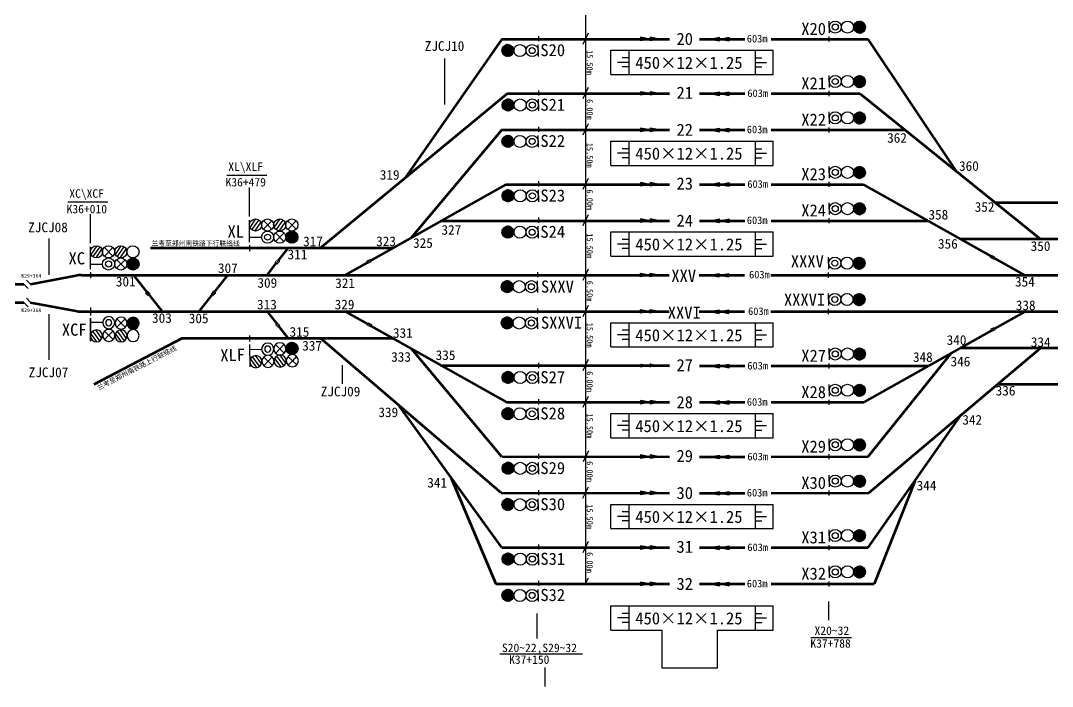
# Model space of a CAD drawing. Header units: millimetres. Extents: x -17381 to -15684, y 1883 to 2345.
# Drawn here: x -16451.3 to -16281, y 1981.6 to 2091.5 of the extents above; entities that cross this region are included whole.
import ezdxf

# ---------------------------------------------------------------- set-up
doc = ezdxf.new("R2010")
doc.units = ezdxf.units.MM
for name, color, linetype in [('0设计线位', 1, 'Continuous'), ('1', 1, 'Continuous'), ('供电臂', 7, 'Continuous')]:
    doc.layers.add(name, color=color, linetype=linetype)
doc.styles.get("Standard").update_dxf_attribs({"font": ''})
doc.styles.add('宋体', font='')
doc.styles.get('Standard').set_extended_font_data('SimSun')
doc.styles.get('宋体').set_extended_font_data('SimSun')

# ---------------------------------------------------------------- blocks, each defined once
blk = doc.blocks.new('BD')
at = {"layer": '1', "color": 7}
for radius in [1.5, 0.75]:
    blk.add_circle((0, 0), radius, dxfattribs=at)
blk = doc.blocks.new('*X90')
at = {"color": 0}
for p, q in [((-1.5, 0.06), (0.7, 1.33)), ((-1.5, -0.06), (0.8, 1.27)), ((-1.49, 0.18), (0.59, 1.38)), ((-1.49, -0.17), (0.89, 1.21)), ((-1.47, 0.31), (0.47, 1.43)), ((-1.47, -0.27), (0.97, 1.14)), ((-1.45, -0.38), (1.05, 1.07)), ((-1.43, 0.44), (0.33, 1.46)), ((-1.42, -0.48), (1.12, 0.99)), ((-1.39, -0.57), (1.19, 0.92)), ((-1.38, 0.59), (0.18, 1.49)), ((-1.35, -0.66), (1.25, 0.83)), ((-1.3, 0.75), (0, 1.5)), ((-1.3, -0.75), (1.3, 0.75)), ((-1.25, -0.83), (1.35, 0.66)), ((-1.19, -0.92), (1.39, 0.57)), ((-1.17, 0.94), (-0.23, 1.48)), ((-1.12, -0.99), (1.42, 0.48)), ((-1.05, -1.07), (1.45, 0.38)), ((-0.97, -1.14), (1.47, 0.27)), ((-0.89, -1.21), (1.49, 0.17)), ((-0.8, -1.27), (1.5, 0.06)), ((-0.7, -1.33), (1.5, -0.06)), ((-0.59, -1.38), (1.49, -0.18)), ((-0.47, -1.43), (1.47, -0.31)), ((-0.33, -1.46), (1.43, -0.44)), ((-0.18, -1.49), (1.38, -0.59)), ((0, -1.5), (1.3, -0.75)), ((0.23, -1.48), (1.17, -0.94))]:
    blk.add_line(p, q, dxfattribs=at)
blk = doc.blocks.new('KZ_C')
at = {"layer": '1', "color": 7}
for p, q in [((0.02, 3.97), (0.02, 5.92)), ((0.02, 3.97), (0.02, 2.02)), ((0.02, 3.97), (0.02, 2.02)), ((0, -0.84), (0, 0.84))]:
    blk.add_line(p, q, dxfattribs=at)
at = {"layer": '1', "color": 3}
blk.add_circle((6.09, 3.97), 2, dxfattribs=at)
at = {"layer": '1', "color": 1}
blk.add_circle((10.09, 3.97), 1.95, dxfattribs=at)
at = {"layer": '1', "color": 7, "xscale": 1.33333333333303, "yscale": 1.33333333333303, "zscale": 1.33333333333303, "rotation": 180}
blk.add_blockref('BD', (2.06, 3.97), dxfattribs=at)
at = {"layer": '1', "xscale": 1.333300000000236, "yscale": 1.333300000000236, "zscale": 1.333300000000236}
blk.add_blockref('*X90', (10.12, 3.97), dxfattribs=at)
blk = doc.blocks.new('*X219')
at = {"color": 0}
for p, q in [((-1.5, 0.06), (0.7, 1.33)), ((-1.5, -0.06), (0.8, 1.27)), ((-1.49, 0.18), (0.59, 1.38)), ((-1.49, -0.17), (0.89, 1.21)), ((-1.47, 0.31), (0.47, 1.43)), ((-1.47, -0.27), (0.97, 1.14)), ((-1.45, -0.38), (1.05, 1.07)), ((-1.43, 0.44), (0.33, 1.46)), ((-1.42, -0.48), (1.12, 0.99)), ((-1.39, -0.57), (1.19, 0.92)), ((-1.38, 0.59), (0.18, 1.49)), ((-1.35, -0.66), (1.25, 0.83)), ((-1.3, 0.75), (0, 1.5)), ((-1.3, -0.75), (1.3, 0.75)), ((-1.25, -0.83), (1.35, 0.66)), ((-1.19, -0.92), (1.39, 0.57)), ((-1.17, 0.94), (-0.23, 1.48)), ((-1.12, -0.99), (1.42, 0.48)), ((-1.05, -1.07), (1.45, 0.38)), ((-0.97, -1.14), (1.47, 0.27)), ((-0.89, -1.21), (1.49, 0.17)), ((-0.8, -1.27), (1.5, 0.06)), ((-0.7, -1.33), (1.5, -0.06)), ((-0.59, -1.38), (1.49, -0.18)), ((-0.47, -1.43), (1.47, -0.31)), ((-0.33, -1.46), (1.43, -0.44)), ((-0.18, -1.49), (1.38, -0.59)), ((0, -1.5), (1.3, -0.75)), ((0.23, -1.48), (1.17, -0.94))]:
    blk.add_line(p, q, dxfattribs=at)
blk = doc.blocks.new('LD')
at = {"layer": '1', "color": 3}
blk.add_circle((0, 0), 1.5, dxfattribs=at)
blk = doc.blocks.new('FD')
at = {"layer": '1', "color": 7}
for p, q in [((1.05, 1.06), (-1.06, -1.06)), ((-1.05, 1.05), (1.04, -1.08))]:
    blk.add_line(p, q, dxfattribs=at)
blk.add_circle((0, 0), 1.5, dxfattribs=at)
blk = doc.blocks.new('UD')
at = {"layer": '1', "color": 2}
for p, q in [((0.1149, 1.4857), (-1.3549, -0.6305)), ((0.8607, 1.2175), (-0.8771, -1.2175)), ((1.3386, 0.6378), (-0.1312, -1.4784))]:
    blk.add_line(p, q, dxfattribs=at)
blk.add_circle((0, 0), 1.5, dxfattribs=at)
blk = doc.blocks.new('*X221')
at = {"color": 0}
for p, q in [((-1.5, 0.06), (0.7, 1.33)), ((-1.5, -0.06), (0.8, 1.27)), ((-1.49, 0.18), (0.59, 1.38)), ((-1.49, -0.17), (0.89, 1.21)), ((-1.47, 0.31), (0.47, 1.43)), ((-1.47, -0.27), (0.97, 1.14)), ((-1.45, -0.38), (1.05, 1.07)), ((-1.43, 0.44), (0.33, 1.46)), ((-1.42, -0.48), (1.12, 0.99)), ((-1.39, -0.57), (1.19, 0.92)), ((-1.38, 0.59), (0.18, 1.49)), ((-1.35, -0.66), (1.25, 0.83)), ((-1.3, 0.75), (0, 1.5)), ((-1.3, -0.75), (1.3, 0.75)), ((-1.25, -0.83), (1.35, 0.66)), ((-1.19, -0.92), (1.39, 0.57)), ((-1.17, 0.94), (-0.23, 1.48)), ((-1.12, -0.99), (1.42, 0.48)), ((-1.05, -1.07), (1.45, 0.38)), ((-0.97, -1.14), (1.47, 0.27)), ((-0.89, -1.21), (1.49, 0.17)), ((-0.8, -1.27), (1.5, 0.06)), ((-0.7, -1.33), (1.5, -0.06)), ((-0.59, -1.38), (1.49, -0.18)), ((-0.47, -1.43), (1.47, -0.31)), ((-0.33, -1.46), (1.43, -0.44)), ((-0.18, -1.49), (1.38, -0.59)), ((0, -1.5), (1.3, -0.75)), ((0.23, -1.48), (1.17, -0.94))]:
    blk.add_line(p, q, dxfattribs=at)
blk = doc.blocks.new('*X218')
at = {"color": 0}
for p, q in [((-1.5, 0.06), (0.7, 1.33)), ((-1.5, -0.06), (0.8, 1.27)), ((-1.49, 0.18), (0.59, 1.38)), ((-1.49, -0.17), (0.89, 1.21)), ((-1.47, 0.31), (0.47, 1.43)), ((-1.47, -0.27), (0.97, 1.14)), ((-1.45, -0.38), (1.05, 1.07)), ((-1.43, 0.44), (0.33, 1.46)), ((-1.42, -0.48), (1.12, 0.99)), ((-1.39, -0.57), (1.19, 0.92)), ((-1.38, 0.59), (0.18, 1.49)), ((-1.35, -0.66), (1.25, 0.83)), ((-1.3, 0.75), (0, 1.5)), ((-1.3, -0.75), (1.3, 0.75)), ((-1.25, -0.83), (1.35, 0.66)), ((-1.19, -0.92), (1.39, 0.57)), ((-1.17, 0.94), (-0.23, 1.48)), ((-1.12, -0.99), (1.42, 0.48)), ((-1.05, -1.07), (1.45, 0.38)), ((-0.97, -1.14), (1.47, 0.27)), ((-0.89, -1.21), (1.49, 0.17)), ((-0.8, -1.27), (1.5, 0.06)), ((-0.7, -1.33), (1.5, -0.06)), ((-0.59, -1.38), (1.49, -0.18)), ((-0.47, -1.43), (1.47, -0.31)), ((-0.33, -1.46), (1.43, -0.44)), ((-0.18, -1.49), (1.38, -0.59)), ((0, -1.5), (1.3, -0.75)), ((0.23, -1.48), (1.17, -0.94))]:
    blk.add_line(p, q, dxfattribs=at)
blk = doc.blocks.new('DFRE')
at = {"color": 7, "linetype": 'Continuous'}
for p, q in [((257.72, 164.95), (257.72, 157.4)), ((257.8, 158.75), (261.76, 158.75))]:
    blk.add_line(p, q, dxfattribs=at)
at = {"color": 1}
for p, q in [((269.95, 159.15), (272.88, 160.84)), ((269.95, 158.99), (273.02, 160.76)), ((269.97, 159.31), (272.74, 160.91)), ((269.97, 158.85), (273.14, 160.68)), ((269.99, 158.7), (273.25, 160.59)), ((270, 159.48), (272.58, 160.97)), ((270.02, 158.57), (273.35, 160.5)), ((270.04, 159.66), (272.4, 161.02)), ((270.06, 158.44), (273.45, 160.4)), ((270.1, 158.31), (273.54, 160.29)), ((270.11, 159.86), (272.19, 161.06)), ((270.16, 158.19), (273.61, 160.18)), ((270.22, 160.07), (271.95, 161.07)), ((270.22, 158.07), (273.68, 160.07)), ((270.29, 157.96), (273.75, 159.95)), ((270.37, 157.85), (273.8, 159.83)), ((270.4, 160.33), (271.64, 161.05)), ((270.46, 157.74), (273.85, 159.7)), ((270.55, 157.64), (273.89, 159.57)), ((270.65, 157.55), (273.92, 159.44)), ((270.77, 157.46), (273.94, 159.29)), ((270.89, 157.38), (273.95, 159.15)), ((271.02, 157.3), (273.95, 158.99)), ((271.17, 157.23), (273.94, 158.83)), ((271.33, 157.17), (273.91, 158.66)), ((271.51, 157.12), (273.86, 158.48)), ((271.71, 157.09), (273.79, 158.28)), ((271.96, 157.07), (273.68, 158.07)), ((272.26, 157.1), (273.51, 157.81))]:
    blk.add_line(p, q, dxfattribs=at)
at = {"layer": '1', "color": 2}
for p, q in [((259.88, 165.25), (257.92, 162.43)), ((268.09, 165.25), (266.13, 162.43)), ((260.87, 164.9), (258.56, 161.65)), ((261.51, 164.12), (259.55, 161.3)), ((269.08, 164.9), (266.76, 161.65)), ((269.72, 164.12), (267.76, 161.3))]:
    blk.add_line(p, q, dxfattribs=at)
at = {"layer": '1', "color": 7}
for p, q in [((265.27, 164.52), (262.46, 161.7)), ((262.47, 164.51), (265.25, 161.68)), ((269.33, 160.42), (266.52, 157.6)), ((266.53, 160.41), (269.32, 157.58)), ((257.72, 153.8), (257.72, 156.47))]:
    blk.add_line(p, q, dxfattribs=at)
at = {"layer": '1', "color": 2}
for centre in [(259.73, 163.27), (267.93, 163.27)]:
    blk.add_circle(centre, 2, dxfattribs=at)
at = {"layer": '1', "color": 7}
for centre, radius in [((263.87, 163.11), 2), ((263.84, 158.87), 2), ((263.84, 158.87), 1), ((267.93, 159.01), 2)]:
    blk.add_circle(centre, radius, dxfattribs=at)
at = {"layer": '1', "color": 3}
blk.add_circle((271.95, 163.17), 2, dxfattribs=at)
at = {"layer": '1', "color": 1}
blk.add_circle((271.95, 159.07), 2, dxfattribs=at)

msp = doc.modelspace()

# ---------------------------------------------------------------- hatches: boundary and pattern name
at = {"lineweight": -3}
for color, points in [(256, [(-16347.38, 2088.43), (-16348.98, 2088.73), (-16348.98, 2088.13)]), (256, [(-16345.78, 2088.43), (-16347.38, 2088.73), (-16347.38, 2088.13)]), (256, [(-16337.55, 2088.43), (-16335.95, 2088.13), (-16335.95, 2088.73)]), (256, [(-16335.95, 2088.43), (-16334.35, 2088.13), (-16334.35, 2088.73)]), (256, [(-16347.38, 2079.45), (-16348.98, 2079.75), (-16348.98, 2079.15)]), (256, [(-16345.78, 2079.45), (-16347.38, 2079.75), (-16347.38, 2079.15)]), (256, [(-16337.55, 2079.44), (-16335.95, 2079.14), (-16335.95, 2079.74)]), (256, [(-16335.95, 2079.44), (-16334.35, 2079.14), (-16334.35, 2079.74)]), (256, [(-16347.38, 2073.45), (-16348.98, 2073.75), (-16348.98, 2073.15)]), (256, [(-16345.78, 2073.45), (-16347.38, 2073.75), (-16347.38, 2073.15)]), (256, [(-16337.55, 2073.45), (-16335.95, 2073.15), (-16335.95, 2073.75)]), (256, [(-16335.95, 2073.45), (-16334.35, 2073.15), (-16334.35, 2073.75)]), (0, [(-16347.38, 2064.46), (-16348.98, 2064.76), (-16348.98, 2064.16)]), (0, [(-16345.78, 2064.46), (-16347.38, 2064.76), (-16347.38, 2064.16)]), (256, [(-16337.55, 2064.46), (-16335.95, 2064.16), (-16335.95, 2064.76)]), (256, [(-16335.95, 2064.46), (-16334.35, 2064.16), (-16334.35, 2064.76)]), (0, [(-16347.38, 2058.47), (-16348.98, 2058.77), (-16348.98, 2058.17)]), (0, [(-16345.78, 2058.47), (-16347.38, 2058.77), (-16347.38, 2058.17)]), (0, [(-16337.55, 2058.46), (-16335.95, 2058.16), (-16335.95, 2058.76)]), (0, [(-16335.95, 2058.46), (-16334.35, 2058.16), (-16334.35, 2058.76)]), (0, [(-16347.45, 2049.48), (-16349.05, 2049.78), (-16349.05, 2049.18)]), (0, [(-16345.85, 2049.48), (-16347.45, 2049.78), (-16347.45, 2049.18)]), (0, [(-16337.62, 2049.48), (-16336.02, 2049.18), (-16336.02, 2049.78)]), (0, [(-16336.02, 2049.48), (-16334.42, 2049.18), (-16334.42, 2049.78)]), (0, [(-16347.45, 2043.49), (-16349.05, 2043.79), (-16349.05, 2043.19)]), (0, [(-16345.85, 2043.49), (-16347.45, 2043.79), (-16347.45, 2043.19)]), (0, [(-16337.62, 2043.48), (-16336.02, 2043.18), (-16336.02, 2043.78)]), (0, [(-16336.02, 2043.48), (-16334.42, 2043.18), (-16334.42, 2043.78)]), (0, [(-16347.38, 2034.59), (-16348.98, 2034.89), (-16348.98, 2034.29)]), (0, [(-16345.78, 2034.59), (-16347.38, 2034.89), (-16347.38, 2034.29)]), (0, [(-16337.55, 2034.5), (-16335.95, 2034.2), (-16335.95, 2034.8)]), (0, [(-16335.95, 2034.5), (-16334.35, 2034.2), (-16334.35, 2034.8)]), (0, [(-16347.38, 2028.51), (-16348.98, 2028.81), (-16348.98, 2028.21)]), (0, [(-16345.78, 2028.51), (-16347.38, 2028.81), (-16347.38, 2028.21)]), (0, [(-16337.55, 2028.5), (-16335.95, 2028.2), (-16335.95, 2028.8)]), (0, [(-16335.95, 2028.5), (-16334.35, 2028.2), (-16334.35, 2028.8)]), (0, [(-16347.38, 2019.52), (-16348.98, 2019.82), (-16348.98, 2019.22)]), (0, [(-16345.78, 2019.52), (-16347.38, 2019.82), (-16347.38, 2019.22)]), (0, [(-16337.55, 2019.51), (-16335.95, 2019.21), (-16335.95, 2019.81)]), (0, [(-16335.95, 2019.51), (-16334.35, 2019.21), (-16334.35, 2019.81)]), (256, [(-16347.38, 2013.53), (-16348.98, 2013.83), (-16348.98, 2013.23)]), (256, [(-16345.78, 2013.53), (-16347.38, 2013.83), (-16347.38, 2013.23)]), (0, [(-16337.55, 2013.52), (-16335.95, 2013.22), (-16335.95, 2013.82)]), (0, [(-16335.95, 2013.52), (-16334.35, 2013.22), (-16334.35, 2013.82)]), (0, [(-16347.38, 2004.54), (-16348.98, 2004.84), (-16348.98, 2004.24)]), (0, [(-16345.78, 2004.54), (-16347.38, 2004.84), (-16347.38, 2004.24)]), (0, [(-16337.55, 2004.53), (-16335.95, 2004.23), (-16335.95, 2004.83)]), (0, [(-16335.95, 2004.53), (-16334.35, 2004.23), (-16334.35, 2004.83)]), (0, [(-16347.38, 1998.55), (-16348.98, 1998.85), (-16348.98, 1998.25)]), (0, [(-16345.78, 1998.55), (-16347.38, 1998.85), (-16347.38, 1998.25)]), (0, [(-16337.55, 1998.54), (-16335.95, 1998.24), (-16335.95, 1998.84)]), (0, [(-16335.95, 1998.54), (-16334.35, 1998.24), (-16334.35, 1998.84)])]:
    msp.add_hatch(color=color, dxfattribs=at).paths.add_polyline_path(points)

# ---------------------------------------------------------------- linework, layer by layer
at = {"color": 0}
for p, q in [((-16357.63, 2089.41), (-16358.53, 2087.56)), ((-16357.63, 2080.42), (-16358.53, 2078.57)), ((-16357.63, 2074.42), (-16358.53, 2072.58)), ((-16357.63, 2065.44), (-16358.53, 2063.59)), ((-16357.63, 2059.44), (-16358.53, 2057.6)), ((-16357.63, 2050.46), (-16358.53, 2048.61)), ((-16357.63, 2044.46), (-16358.53, 2042.61)), ((-16357.63, 2035.56), (-16358.53, 2033.71)), ((-16357.63, 2029.49), (-16358.53, 2027.64)), ((-16357.57, 2020.5), (-16358.46, 2018.66)), ((-16357.65, 2014.51), (-16358.54, 2012.66)), ((-16357.63, 2005.52), (-16358.53, 2003.67)), ((-16357.63, 1999.52), (-16358.1, 1998.55)), ((-16317.99, 1995.67), (-16317.99, 1992.55)), ((-16364.79, 1984.76), (-16364.79, 1981.65))]:
    msp.add_line(p, q, dxfattribs=at)
at = {"color": 2, "lineweight": 70}
for p, q in [((-16371.89, 2088.43), (-16387.8, 2065.52)), ((-16311.49, 2088.43), (-16296.93, 2066.68)), ((-16370.94, 2079.45), (-16401.84, 2053.91)), ((-16312.77, 2079.45), (-16283.02, 2055.48)), ((-16371.85, 2073.45), (-16386.83, 2055.62)), ((-16393.56, 2051.82), (-16371.13, 2064.46)), ((-16291.12, 2052.6), (-16312.17, 2064.46)), ((-16408.72, 2051.9), (-16407.14, 2053.91))]:
    msp.add_line(p, q, dxfattribs=at)
at = {"color": 2, "lineweight": 70, "ltscale": 0.5}
for p, q in [((-16371.89, 2088.43), (-16344.19, 2088.43)), ((-16339.25, 2088.43), (-16331.76, 2088.43)), ((-16327.4, 2088.43), (-16311.49, 2088.43)), ((-16370.94, 2079.45), (-16344.19, 2079.45)), ((-16339.25, 2079.45), (-16331.76, 2079.45)), ((-16327.4, 2079.45), (-16312.77, 2079.45)), ((-16371.85, 2073.45), (-16344.19, 2073.45)), ((-16339.25, 2073.45), (-16331.76, 2073.45)), ((-16327.4, 2073.45), (-16305.33, 2073.45)), ((-16371.13, 2064.46), (-16344.19, 2064.46)), ((-16339.25, 2064.46), (-16331.76, 2064.46)), ((-16327.4, 2064.46), (-16312.25, 2064.46)), ((-16381.76, 2058.47), (-16344.19, 2058.47)), ((-16339.25, 2058.47), (-16331.76, 2058.47)), ((-16327.4, 2058.47), (-16301.54, 2058.47)), ((-16296.22, 2055.48), (-16219.72, 2055.48)), ((-16389.85, 2053.91), (-16429.84, 2053.91))]:
    msp.add_line(p, q, dxfattribs=at)
at = {"lineweight": -3}
for p, q in [((-16348.98, 2088.73), (-16347.38, 2088.43)), ((-16347.38, 2088.43), (-16348.98, 2088.73)), ((-16348.98, 2088.73), (-16348.98, 2088.13)), ((-16347.38, 2088.43), (-16348.98, 2088.13)), ((-16347.38, 2088.73), (-16345.78, 2088.43)), ((-16345.78, 2088.43), (-16347.38, 2088.73)), ((-16347.38, 2088.73), (-16347.38, 2088.13)), ((-16347.38, 2088.43), (-16345.78, 2088.43)), ((-16345.78, 2088.43), (-16347.38, 2088.13)), ((-16337.55, 2088.43), (-16335.95, 2088.73)), ((-16336.25, 2088.43), (-16337.55, 2088.43)), ((-16335.95, 2088.43), (-16337.55, 2088.43)), ((-16335.95, 2088.13), (-16337.55, 2088.43)), ((-16337.55, 2088.43), (-16335.95, 2088.13)), ((-16335.95, 2088.43), (-16334.35, 2088.73)), ((-16335.95, 2088.13), (-16335.95, 2088.73)), ((-16334.35, 2088.13), (-16335.95, 2088.43)), ((-16335.95, 2088.43), (-16334.35, 2088.13)), ((-16334.35, 2088.13), (-16334.35, 2088.73)), ((-16348.98, 2079.75), (-16347.38, 2079.45)), ((-16347.38, 2079.45), (-16348.98, 2079.75)), ((-16348.98, 2079.75), (-16348.98, 2079.15)), ((-16347.38, 2079.45), (-16348.98, 2079.15)), ((-16347.38, 2079.75), (-16345.78, 2079.45)), ((-16345.78, 2079.45), (-16347.38, 2079.75)), ((-16347.38, 2079.75), (-16347.38, 2079.15)), ((-16347.38, 2079.45), (-16345.78, 2079.45)), ((-16345.78, 2079.45), (-16347.38, 2079.15)), ((-16337.55, 2079.44), (-16335.95, 2079.74)), ((-16336.25, 2079.44), (-16337.55, 2079.44)), ((-16335.95, 2079.44), (-16337.55, 2079.44)), ((-16335.95, 2079.14), (-16337.55, 2079.44)), ((-16337.55, 2079.44), (-16335.95, 2079.14)), ((-16335.95, 2079.44), (-16334.35, 2079.74)), ((-16335.95, 2079.14), (-16335.95, 2079.74)), ((-16334.35, 2079.14), (-16335.95, 2079.44)), ((-16335.95, 2079.44), (-16334.35, 2079.14)), ((-16334.35, 2079.14), (-16334.35, 2079.74)), ((-16348.98, 2073.75), (-16347.38, 2073.45)), ((-16347.38, 2073.45), (-16348.98, 2073.75)), ((-16348.98, 2073.75), (-16348.98, 2073.15)), ((-16347.38, 2073.75), (-16345.78, 2073.45)), ((-16345.78, 2073.45), (-16347.38, 2073.75)), ((-16347.38, 2073.75), (-16347.38, 2073.15)), ((-16337.55, 2073.45), (-16335.95, 2073.75)), ((-16335.95, 2073.45), (-16334.35, 2073.75)), ((-16335.95, 2073.15), (-16335.95, 2073.75)), ((-16334.35, 2073.15), (-16334.35, 2073.75)), ((-16347.38, 2073.45), (-16348.98, 2073.15)), ((-16347.38, 2073.45), (-16345.78, 2073.45)), ((-16345.78, 2073.45), (-16347.38, 2073.15)), ((-16336.25, 2073.45), (-16337.55, 2073.45)), ((-16335.95, 2073.45), (-16337.55, 2073.45)), ((-16335.95, 2073.15), (-16337.55, 2073.45)), ((-16337.55, 2073.45), (-16335.95, 2073.15)), ((-16334.35, 2073.15), (-16335.95, 2073.45)), ((-16335.95, 2073.45), (-16334.35, 2073.15)), ((-16337.55, 2064.46), (-16335.95, 2064.76)), ((-16336.25, 2064.46), (-16337.55, 2064.46)), ((-16335.95, 2064.46), (-16337.55, 2064.46)), ((-16335.95, 2064.16), (-16337.55, 2064.46)), ((-16337.55, 2064.46), (-16335.95, 2064.16)), ((-16335.95, 2064.46), (-16334.35, 2064.76)), ((-16335.95, 2064.16), (-16335.95, 2064.76)), ((-16334.35, 2064.16), (-16335.95, 2064.46)), ((-16335.95, 2064.46), (-16334.35, 2064.16)), ((-16334.35, 2064.16), (-16334.35, 2064.76)), ((-16348.98, 2013.83), (-16347.38, 2013.53)), ((-16347.38, 2013.53), (-16348.98, 2013.83)), ((-16347.38, 2013.53), (-16348.98, 2013.23)), ((-16347.38, 2013.83), (-16345.78, 2013.53)), ((-16345.78, 2013.53), (-16347.38, 2013.83)), ((-16347.38, 2013.83), (-16347.38, 2013.23)), ((-16347.38, 2013.53), (-16345.78, 2013.53)), ((-16345.78, 2013.53), (-16347.38, 2013.23))]:
    msp.add_line(p, q, dxfattribs=at)
for p, q in [((-16353.89, 2086.58), (-16327.08, 2086.58)), ((-16350.9, 2086.58), (-16350.9, 2082.59)), ((-16350.9, 2084.58), (-16352.77, 2084.58)), ((-16350.9, 2085.33), (-16352.02, 2085.33)), ((-16353.89, 2071.6), (-16327.08, 2071.6)), ((-16353.89, 2056.62), (-16327.08, 2056.62)), ((-16353.89, 2041.64), (-16327.08, 2041.64)), ((-16353.89, 2026.66), (-16327.08, 2026.66)), ((-16353.89, 2011.67), (-16327.08, 2011.67)), ((-16353.89, 1994.93), (-16327.08, 1994.93))]:
    msp.add_line(p, q)
at = {"color": 8}
for p, q in [((-16353.89, 2082.59), (-16353.89, 2086.58)), ((-16330.08, 2086.58), (-16330.08, 2082.59)), ((-16330.08, 2085.33), (-16328.96, 2085.33)), ((-16330.08, 2084.58), (-16328.21, 2084.58)), ((-16350.9, 2083.83), (-16352.02, 2083.83)), ((-16330.08, 2083.83), (-16328.96, 2083.83)), ((-16353.89, 2067.6), (-16353.89, 2071.6)), ((-16350.9, 2070.35), (-16352.02, 2070.35)), ((-16350.9, 2071.6), (-16350.9, 2067.6)), ((-16330.08, 2071.6), (-16330.08, 2067.6)), ((-16330.08, 2070.35), (-16328.96, 2070.35)), ((-16350.9, 2069.6), (-16352.77, 2069.6)), ((-16350.9, 2068.85), (-16352.02, 2068.85)), ((-16330.08, 2069.6), (-16328.21, 2069.6)), ((-16330.08, 2068.85), (-16328.96, 2068.85)), ((-16417.27, 2066), (-16410.63, 2066)), ((-16443.51, 2061.57), (-16436.86, 2061.57)), ((-16353.89, 2052.62), (-16353.89, 2056.62)), ((-16350.9, 2056.62), (-16350.9, 2052.62)), ((-16330.08, 2056.62), (-16330.08, 2052.62)), ((-16350.9, 2055.37), (-16352.02, 2055.37)), ((-16330.08, 2055.37), (-16328.96, 2055.37)), ((-16350.9, 2054.62), (-16352.77, 2054.62)), ((-16350.9, 2053.87), (-16352.02, 2053.87)), ((-16330.08, 2054.62), (-16328.21, 2054.62)), ((-16330.08, 2053.87), (-16328.96, 2053.87)), ((-16353.89, 2037.64), (-16353.89, 2041.64)), ((-16350.9, 2041.64), (-16350.9, 2037.64)), ((-16330.08, 2041.64), (-16330.08, 2037.64)), ((-16350.9, 2039.64), (-16352.77, 2039.64)), ((-16350.9, 2040.39), (-16352.02, 2040.39)), ((-16330.08, 2040.39), (-16328.96, 2040.39)), ((-16330.08, 2039.64), (-16328.21, 2039.64)), ((-16350.9, 2038.89), (-16352.02, 2038.89)), ((-16330.08, 2038.89), (-16328.96, 2038.89)), ((-16353.89, 2022.66), (-16353.89, 2026.66)), ((-16350.9, 2026.66), (-16350.9, 2022.66)), ((-16330.08, 2026.66), (-16330.08, 2022.66)), ((-16350.9, 2024.66), (-16352.77, 2024.66)), ((-16350.9, 2025.41), (-16352.02, 2025.41)), ((-16330.08, 2025.41), (-16328.96, 2025.41)), ((-16330.08, 2024.66), (-16328.21, 2024.66)), ((-16350.9, 2023.91), (-16352.02, 2023.91)), ((-16330.08, 2023.91), (-16328.96, 2023.91)), ((-16353.89, 2007.68), (-16353.89, 2011.67)), ((-16350.9, 2011.67), (-16350.9, 2007.68)), ((-16330.08, 2011.67), (-16330.08, 2007.68)), ((-16350.9, 2009.68), (-16352.77, 2009.68)), ((-16350.9, 2010.43), (-16352.02, 2010.43)), ((-16330.08, 2010.43), (-16328.96, 2010.43)), ((-16330.08, 2009.68), (-16328.21, 2009.68)), ((-16350.9, 2008.93), (-16352.02, 2008.93)), ((-16330.08, 2008.93), (-16328.96, 2008.93)), ((-16353.89, 1990.94), (-16353.89, 1994.93)), ((-16350.9, 1993.68), (-16352.02, 1993.68)), ((-16350.9, 1994.93), (-16350.9, 1990.94)), ((-16330.08, 1994.93), (-16330.08, 1990.94)), ((-16330.08, 1993.68), (-16328.96, 1993.68)), ((-16350.9, 1992.93), (-16352.77, 1992.93)), ((-16350.9, 1992.19), (-16352.02, 1992.19)), ((-16330.08, 1992.93), (-16328.21, 1992.93)), ((-16330.08, 1992.19), (-16328.96, 1992.19)), ((-16345.45, 1990.94), (-16345.45, 1984.73)), ((-16336.26, 1984.73), (-16336.26, 1990.94)), ((-16345.45, 1984.73), (-16336.26, 1984.73))]:
    msp.add_line(p, q, dxfattribs=at)
at = {"color": 8, "lineweight": -3}
for p, q in [((-16327.08, 2082.59), (-16327.08, 2086.58)), ((-16327.08, 2067.6), (-16327.08, 2071.6)), ((-16348.98, 2058.77), (-16348.98, 2058.17)), ((-16327.08, 2052.62), (-16327.08, 2056.62)), ((-16327.08, 2037.64), (-16327.08, 2041.64)), ((-16327.08, 2022.66), (-16327.08, 2026.66)), ((-16348.98, 2019.82), (-16348.98, 2019.22)), ((-16348.98, 2013.83), (-16348.98, 2013.23)), ((-16327.08, 2007.68), (-16327.08, 2011.67)), ((-16327.08, 1990.94), (-16327.08, 1994.93))]:
    msp.add_line(p, q, dxfattribs=at)
at = {"color": 2, "lineweight": -3}
msp.add_line((-16381.26, 2077.64), (-16381.26, 2085.22), dxfattribs=at)
at = {"linetype": 'Continuous'}
for p, q in [((-16353.89, 2082.59), (-16327.08, 2082.59)), ((-16353.89, 2067.6), (-16327.08, 2067.6)), ((-16353.89, 2052.62), (-16327.08, 2052.62)), ((-16353.89, 2037.64), (-16327.08, 2037.64)), ((-16353.89, 2022.66), (-16327.08, 2022.66)), ((-16353.89, 2007.68), (-16327.08, 2007.68))]:
    msp.add_line(p, q, dxfattribs=at)
at = {"color": 0, "lineweight": -3}
for p, q in [((-16413.53, 2059.18), (-16413.53, 2063.96)), ((-16348.98, 2064.76), (-16347.38, 2064.46)), ((-16347.38, 2064.46), (-16348.98, 2064.76)), ((-16348.98, 2064.76), (-16348.98, 2064.16)), ((-16347.38, 2064.46), (-16348.98, 2064.16)), ((-16347.38, 2064.76), (-16345.78, 2064.46)), ((-16345.78, 2064.46), (-16347.38, 2064.76)), ((-16347.38, 2064.76), (-16347.38, 2064.16)), ((-16347.38, 2064.46), (-16345.78, 2064.46)), ((-16345.78, 2064.46), (-16347.38, 2064.16)), ((-16439.77, 2054.75), (-16439.77, 2059.53)), ((-16348.98, 2058.77), (-16347.38, 2058.47)), ((-16347.38, 2058.47), (-16348.98, 2058.77)), ((-16347.38, 2058.47), (-16348.98, 2058.17)), ((-16347.38, 2058.77), (-16345.78, 2058.47)), ((-16345.78, 2058.47), (-16347.38, 2058.77)), ((-16347.38, 2058.77), (-16347.38, 2058.17)), ((-16347.38, 2058.47), (-16345.78, 2058.47)), ((-16345.78, 2058.47), (-16347.38, 2058.17)), ((-16337.55, 2058.46), (-16335.95, 2058.76)), ((-16336.25, 2058.46), (-16337.55, 2058.46)), ((-16335.95, 2058.46), (-16337.55, 2058.46)), ((-16335.95, 2058.16), (-16337.55, 2058.46)), ((-16337.55, 2058.46), (-16335.95, 2058.16)), ((-16335.95, 2058.46), (-16334.35, 2058.76)), ((-16335.95, 2058.16), (-16335.95, 2058.76)), ((-16334.35, 2058.16), (-16335.95, 2058.46)), ((-16335.95, 2058.46), (-16334.35, 2058.16)), ((-16334.35, 2058.16), (-16334.35, 2058.76)), ((-16349.05, 2049.78), (-16347.45, 2049.48)), ((-16347.45, 2049.48), (-16349.05, 2049.78)), ((-16349.05, 2049.78), (-16349.05, 2049.18)), ((-16347.45, 2049.48), (-16349.05, 2049.18)), ((-16347.45, 2049.78), (-16345.85, 2049.48)), ((-16345.85, 2049.48), (-16347.45, 2049.78)), ((-16347.45, 2049.78), (-16347.45, 2049.18)), ((-16347.45, 2049.48), (-16345.85, 2049.48)), ((-16345.85, 2049.48), (-16347.45, 2049.18)), ((-16337.62, 2049.48), (-16336.02, 2049.78)), ((-16336.32, 2049.48), (-16337.62, 2049.48)), ((-16336.02, 2049.48), (-16337.62, 2049.48)), ((-16336.02, 2049.18), (-16337.62, 2049.48)), ((-16337.62, 2049.48), (-16336.02, 2049.18)), ((-16336.02, 2049.48), (-16334.42, 2049.78)), ((-16336.02, 2049.18), (-16336.02, 2049.78)), ((-16334.42, 2049.18), (-16336.02, 2049.48)), ((-16336.02, 2049.48), (-16334.42, 2049.18)), ((-16334.42, 2049.18), (-16334.42, 2049.78)), ((-16349.05, 2043.79), (-16347.45, 2043.49)), ((-16347.45, 2043.49), (-16349.05, 2043.79)), ((-16349.05, 2043.79), (-16349.05, 2043.19)), ((-16347.45, 2043.49), (-16349.05, 2043.19)), ((-16347.45, 2043.79), (-16345.85, 2043.49)), ((-16345.85, 2043.49), (-16347.45, 2043.79)), ((-16347.45, 2043.79), (-16347.45, 2043.19)), ((-16347.45, 2043.49), (-16345.85, 2043.49)), ((-16345.85, 2043.49), (-16347.45, 2043.19)), ((-16337.62, 2043.48), (-16336.02, 2043.78)), ((-16336.32, 2043.48), (-16337.62, 2043.48)), ((-16336.02, 2043.48), (-16337.62, 2043.48)), ((-16336.02, 2043.18), (-16337.62, 2043.48)), ((-16337.62, 2043.48), (-16336.02, 2043.18)), ((-16336.02, 2043.48), (-16334.42, 2043.78)), ((-16336.02, 2043.18), (-16336.02, 2043.78)), ((-16334.42, 2043.18), (-16336.02, 2043.48)), ((-16336.02, 2043.48), (-16334.42, 2043.18)), ((-16334.42, 2043.18), (-16334.42, 2043.78)), ((-16347.38, 2034.59), (-16348.98, 2034.29)), ((-16347.38, 2034.89), (-16347.38, 2034.29)), ((-16337.55, 2034.5), (-16335.95, 2034.8)), ((-16336.25, 2034.5), (-16337.55, 2034.5)), ((-16335.95, 2034.5), (-16337.55, 2034.5)), ((-16335.95, 2034.2), (-16337.55, 2034.5)), ((-16337.55, 2034.5), (-16335.95, 2034.2)), ((-16335.95, 2034.5), (-16334.35, 2034.8)), ((-16335.95, 2034.2), (-16335.95, 2034.8)), ((-16334.35, 2034.2), (-16335.95, 2034.5)), ((-16335.95, 2034.5), (-16334.35, 2034.2)), ((-16334.35, 2034.2), (-16334.35, 2034.8)), ((-16348.98, 2028.81), (-16347.38, 2028.51)), ((-16347.38, 2028.51), (-16348.98, 2028.81)), ((-16348.98, 2028.81), (-16348.98, 2028.21)), ((-16347.38, 2028.51), (-16348.98, 2028.21)), ((-16347.38, 2028.81), (-16345.78, 2028.51)), ((-16345.78, 2028.51), (-16347.38, 2028.81)), ((-16347.38, 2028.81), (-16347.38, 2028.21)), ((-16347.38, 2028.51), (-16345.78, 2028.51)), ((-16345.78, 2028.51), (-16347.38, 2028.21)), ((-16337.55, 2028.5), (-16335.95, 2028.8)), ((-16336.25, 2028.5), (-16337.55, 2028.5)), ((-16335.95, 2028.5), (-16337.55, 2028.5)), ((-16335.95, 2028.2), (-16337.55, 2028.5)), ((-16337.55, 2028.5), (-16335.95, 2028.2)), ((-16335.95, 2028.5), (-16334.35, 2028.8)), ((-16335.95, 2028.2), (-16335.95, 2028.8)), ((-16334.35, 2028.2), (-16335.95, 2028.5)), ((-16335.95, 2028.5), (-16334.35, 2028.2)), ((-16334.35, 2028.2), (-16334.35, 2028.8)), ((-16348.98, 2019.82), (-16347.38, 2019.52)), ((-16347.38, 2019.52), (-16348.98, 2019.82)), ((-16347.38, 2019.52), (-16348.98, 2019.22)), ((-16347.38, 2019.82), (-16345.78, 2019.52)), ((-16345.78, 2019.52), (-16347.38, 2019.82)), ((-16347.38, 2019.82), (-16347.38, 2019.22)), ((-16347.38, 2019.52), (-16345.78, 2019.52)), ((-16345.78, 2019.52), (-16347.38, 2019.22)), ((-16337.55, 2019.51), (-16335.95, 2019.81)), ((-16336.25, 2019.51), (-16337.55, 2019.51)), ((-16335.95, 2019.51), (-16337.55, 2019.51)), ((-16335.95, 2019.21), (-16337.55, 2019.51)), ((-16337.55, 2019.51), (-16335.95, 2019.21)), ((-16335.95, 2019.51), (-16334.35, 2019.81)), ((-16335.95, 2019.21), (-16335.95, 2019.81)), ((-16334.35, 2019.21), (-16335.95, 2019.51)), ((-16335.95, 2019.51), (-16334.35, 2019.21)), ((-16334.35, 2019.21), (-16334.35, 2019.81)), ((-16337.55, 2013.52), (-16335.95, 2013.82)), ((-16336.25, 2013.52), (-16337.55, 2013.52)), ((-16335.95, 2013.52), (-16337.55, 2013.52)), ((-16335.95, 2013.22), (-16337.55, 2013.52)), ((-16337.55, 2013.52), (-16335.95, 2013.22)), ((-16335.95, 2013.52), (-16334.35, 2013.82)), ((-16335.95, 2013.22), (-16335.95, 2013.82)), ((-16334.35, 2013.22), (-16335.95, 2013.52)), ((-16335.95, 2013.52), (-16334.35, 2013.22)), ((-16334.35, 2013.22), (-16334.35, 2013.82)), ((-16348.98, 2004.84), (-16347.38, 2004.54)), ((-16347.38, 2004.54), (-16348.98, 2004.84)), ((-16348.98, 2004.84), (-16348.98, 2004.24)), ((-16347.38, 2004.54), (-16348.98, 2004.24)), ((-16347.38, 2004.84), (-16345.78, 2004.54)), ((-16345.78, 2004.54), (-16347.38, 2004.84)), ((-16347.38, 2004.84), (-16347.38, 2004.24)), ((-16347.38, 2004.54), (-16345.78, 2004.54)), ((-16345.78, 2004.54), (-16347.38, 2004.24)), ((-16337.55, 2004.53), (-16335.95, 2004.83)), ((-16336.25, 2004.53), (-16337.55, 2004.53)), ((-16335.95, 2004.53), (-16337.55, 2004.53)), ((-16335.95, 2004.23), (-16337.55, 2004.53)), ((-16337.55, 2004.53), (-16335.95, 2004.23)), ((-16335.95, 2004.53), (-16334.35, 2004.83)), ((-16335.95, 2004.23), (-16335.95, 2004.83)), ((-16334.35, 2004.23), (-16335.95, 2004.53)), ((-16335.95, 2004.53), (-16334.35, 2004.23)), ((-16334.35, 2004.23), (-16334.35, 2004.83)), ((-16348.98, 1998.85), (-16347.38, 1998.55)), ((-16347.38, 1998.55), (-16348.98, 1998.85)), ((-16348.98, 1998.85), (-16348.98, 1998.25)), ((-16347.38, 1998.85), (-16345.78, 1998.55)), ((-16345.78, 1998.55), (-16347.38, 1998.85)), ((-16347.38, 1998.85), (-16347.38, 1998.25)), ((-16337.55, 1998.54), (-16335.95, 1998.84)), ((-16335.95, 1998.54), (-16334.35, 1998.84)), ((-16335.95, 1998.24), (-16335.95, 1998.84)), ((-16334.35, 1998.24), (-16334.35, 1998.84)), ((-16347.38, 1998.55), (-16348.98, 1998.25)), ((-16347.38, 1998.55), (-16345.78, 1998.55)), ((-16345.78, 1998.55), (-16347.38, 1998.25)), ((-16336.25, 1998.54), (-16337.55, 1998.54)), ((-16335.95, 1998.54), (-16337.55, 1998.54)), ((-16335.95, 1998.24), (-16337.55, 1998.54)), ((-16337.55, 1998.54), (-16335.95, 1998.24)), ((-16334.35, 1998.24), (-16335.95, 1998.54)), ((-16335.95, 1998.54), (-16334.35, 1998.24)), ((-16366.05, 1989.52), (-16366.05, 1993.68)), ((-16320.86, 1989.69), (-16314.16, 1989.69)), ((-16372.19, 1986.99), (-16358.54, 1986.99))]:
    msp.add_line(p, q, dxfattribs=at)
at = {"color": 8, "lineweight": 70, "ltscale": 0.5}
msp.add_line((-16290.46, 2061.47), (-16228.39, 2061.47), dxfattribs=at)
at = {"color": 5, "lineweight": -3}
msp.add_line((-16446.61, 2055.55), (-16446.61, 2049.55), dxfattribs=at)
at = {"color": 0, "ltscale": 0.5}
for p, q in [((-16413.53, 2054.41), (-16413.53, 2053.42)), ((-16439.77, 2049.98), (-16439.77, 2048.98)), ((-16413.53, 2039.54), (-16413.53, 2038.54))]:
    msp.add_line(p, q, dxfattribs=at)
at = {"color": 5, "lineweight": 70}
for p, q in [((-16410.61, 2049.48), (-16409.03, 2051.5)), ((-16397.71, 2049.48), (-16394, 2051.58)), ((-16285.59, 2049.48), (-16290.68, 2052.36)), ((-16432.63, 2049.48), (-16430.44, 2046.69)), ((-16419.31, 2046.68), (-16417.11, 2049.48))]:
    msp.add_line(p, q, dxfattribs=at)
at = {"color": 7, "linetype": 'Continuous'}
for p, q in [((-16408.84, 2051.32), (-16409.25, 2051.7)), ((-16408.67, 2051.51), (-16409.08, 2051.89)), ((-16408.5, 2051.7), (-16408.91, 2052.07)), ((-16393.86, 2051.33), (-16394.14, 2051.82)), ((-16393.64, 2051.45), (-16393.92, 2051.94)), ((-16393.42, 2051.58), (-16393.7, 2052.07)), ((-16291.26, 2052.36), (-16290.98, 2052.85)), ((-16291.04, 2052.24), (-16290.77, 2052.72)), ((-16290.82, 2052.11), (-16290.55, 2052.6)), ((-16450.33, 2048.66), (-16449.66, 2047.98)), ((-16450.74, 2047.98), (-16450.03, 2047.28)), ((-16430.67, 2046.48), (-16430.25, 2046.86)), ((-16430.5, 2046.3), (-16430.08, 2046.67)), ((-16430.33, 2046.11), (-16429.91, 2046.49)), ((-16419.42, 2046.1), (-16419.84, 2046.48)), ((-16419.25, 2046.29), (-16419.67, 2046.67)), ((-16419.08, 2046.47), (-16419.5, 2046.85)), ((-16450.74, 2044.98), (-16450.03, 2044.28)), ((-16450.33, 2045.66), (-16449.66, 2044.98)), ((-16409.24, 2041.26), (-16408.83, 2041.64)), ((-16409.07, 2041.08), (-16408.66, 2041.45)), ((-16393.83, 2041.62), (-16394.1, 2041.14)), ((-16393.61, 2041.5), (-16393.88, 2041.01)), ((-16393.39, 2041.38), (-16393.66, 2040.89)), ((-16408.9, 2040.89), (-16408.49, 2041.27)), ((-16290.92, 2040.13), (-16291.2, 2040.61)), ((-16290.7, 2040.25), (-16290.98, 2040.74)), ((-16290.48, 2040.37), (-16290.76, 2040.86))]:
    msp.add_line(p, q, dxfattribs=at)
at = {"color": 8, "lineweight": 70}
msp.add_line((-16408.88, 2051.7), (-16408.88, 2051.7), dxfattribs=at)
at = {"color": 5, "lineweight": 100}
for p, q in [((-16449.66, 2047.98), (-16442.18, 2049.4)), ((-16478.2, 2044.98), (-16450.74, 2044.98))]:
    msp.add_line(p, q, dxfattribs=at)
at = {"color": 5, "lineweight": 100, "ltscale": 0.5}
for p, q in [((-16441.25, 2049.48), (-16344.26, 2049.48)), ((-16339.32, 2049.48), (-16331.83, 2049.48)), ((-16327.47, 2049.48), (-16214.7, 2049.48))]:
    msp.add_line(p, q, dxfattribs=at)
at = {"color": 1, "lineweight": 100}
for p, q in [((-16478.2, 2047.98), (-16450.74, 2047.98)), ((-16449.66, 2044.99), (-16442.18, 2043.58))]:
    msp.add_line(p, q, dxfattribs=at)
at = {"color": 1, "lineweight": 70}
for p, q in [((-16430.13, 2046.29), (-16427.94, 2043.49)), ((-16421.8, 2043.49), (-16419.62, 2046.28)), ((-16410.61, 2043.49), (-16409.02, 2041.46)), ((-16397.71, 2043.49), (-16393.97, 2041.38)), ((-16285.52, 2043.49), (-16290.62, 2040.62))]:
    msp.add_line(p, q, dxfattribs=at)
at = {"color": 1, "lineweight": -3}
msp.add_line((-16446.61, 2043.07), (-16446.61, 2035.49), dxfattribs=at)
at = {"color": 1, "lineweight": 100, "ltscale": 0.5}
for p, q in [((-16441.25, 2043.49), (-16344.26, 2043.49)), ((-16339.32, 2043.49), (-16331.83, 2043.49)), ((-16327.47, 2043.49), (-16214.7, 2043.49))]:
    msp.add_line(p, q, dxfattribs=at)
at = {"color": 0, "linetype": 'Continuous'}
msp.add_line((-16439.77, 2042.37), (-16439.77, 2038.6), dxfattribs=at)
at = {"color": 4, "lineweight": 70}
for p, q in [((-16408.71, 2041.07), (-16407.13, 2039.04)), ((-16393.53, 2041.13), (-16371.11, 2028.53)), ((-16291.06, 2040.37), (-16312.13, 2028.51)), ((-16372, 2013.55), (-16401.75, 2039.04)), ((-16371.85, 2019.52), (-16386.75, 2037.31)), ((-16311.43, 2019.54), (-16297.67, 2036.66)), ((-16311.3, 2013.55), (-16282.93, 2037.5)), ((-16371.87, 2004.56), (-16388.81, 2027.95)), ((-16311.43, 2004.56), (-16296.05, 2026.43)), ((-16380.34, 2016.26), (-16372.87, 1998.55)), ((-16303.74, 2015.49), (-16310.43, 1998.55))]:
    msp.add_line(p, q, dxfattribs=at)
at = {"color": 4, "lineweight": 70, "ltscale": 0.5}
for p, q in [((-16424.7, 2039.04), (-16439.18, 2031.47)), ((-16389.82, 2039.04), (-16424.7, 2039.04)), ((-16296.18, 2037.5), (-16228.33, 2037.5)), ((-16381.92, 2034.59), (-16344.19, 2034.59)), ((-16339.25, 2034.5), (-16331.76, 2034.5)), ((-16327.4, 2034.5), (-16301.53, 2034.5)), ((-16290.03, 2031.51), (-16225.8, 2031.51)), ((-16371.12, 2028.53), (-16344.19, 2028.51)), ((-16339.25, 2028.51), (-16331.76, 2028.51)), ((-16327.4, 2028.51), (-16312.13, 2028.51)), ((-16371.84, 2019.54), (-16344.19, 2019.52)), ((-16339.25, 2019.52), (-16331.76, 2019.52)), ((-16327.4, 2019.52), (-16311.43, 2019.54)), ((-16372, 2013.55), (-16344.19, 2013.53)), ((-16339.25, 2013.53), (-16331.76, 2013.53)), ((-16327.4, 2013.53), (-16311.3, 2013.55)), ((-16371.87, 2004.56), (-16344.19, 2004.54)), ((-16339.25, 2004.54), (-16331.76, 2004.54)), ((-16327.4, 2004.54), (-16311.43, 2004.56)), ((-16372.87, 1998.55), (-16344.19, 1998.55)), ((-16339.25, 1998.55), (-16331.76, 1998.55)), ((-16327.4, 1998.55), (-16310.43, 1998.55))]:
    msp.add_line(p, q, dxfattribs=at)
at = {"color": 4, "lineweight": -3}
msp.add_line((-16398.21, 2034.62), (-16398.2, 2031.55), dxfattribs=at)
at = {"color": 8, "linetype": 'Continuous'}
for p, q in [((-16353.89, 1990.94), (-16345.45, 1990.94)), ((-16336.26, 1990.94), (-16327.08, 1990.94))]:
    msp.add_line(p, q, dxfattribs=at)
at = {"color": 5, "lineweight": 100}
msp.add_arc((-16441.25, 2044.48), 5, 90, 100.7034, dxfattribs=at)
at = {"color": 1, "lineweight": 100}
msp.add_arc((-16441.25, 2048.49), 5, 259.2966, 270, dxfattribs=at)
at = {"layer": '0设计线位', "color": 0, "lineweight": -3}
msp.add_line((-16358.08, 2231), (-16358.08, 1998.55), dxfattribs=at)
at = {"layer": '1', "color": 0}
for p, q in [((-16413.53, 2054.91), (-16413.53, 2058.58)), ((-16413.53, 2055.75), (-16411.53, 2055.75)), ((-16439.77, 2050.48), (-16439.77, 2054.15)), ((-16439.77, 2051.32), (-16437.76, 2051.32)), ((-16413.53, 2038.04), (-16413.44, 2034.37)), ((-16413.51, 2037.2), (-16411.51, 2037.25))]:
    msp.add_line(p, q, dxfattribs=at)
at = {"layer": '1', "color": 3}
for p, q in [((-16406.51, 2057.76), (-16407.22, 2058.47)), ((-16407.21, 2057.04), (-16405.8, 2058.47)), ((-16405.8, 2057.05), (-16406.51, 2057.76)), ((-16407.16, 2036.07), (-16405.72, 2034.67)), ((-16406.44, 2035.37), (-16407.13, 2034.64)), ((-16405.75, 2036.1), (-16406.44, 2035.37))]:
    msp.add_line(p, q, dxfattribs=at)
at = {"layer": '1', "color": 1}
for centre in [(-16406.51, 2055.75), (-16432.74, 2051.32), (-16406.49, 2037.38)]:
    msp.add_circle(centre, 1, dxfattribs=at)

# ---------------------------------------------------------------- block references
at = {"color": 8, "xscale": 0.4993675000005169, "yscale": 0.4993675000005169, "zscale": 0.4993675000005169}
for p in [(-16317.88, 2088.43), (-16317.88, 2079.45), (-16317.88, 2073.45), (-16317.88, 2064.46), (-16317.88, 2058.47), (-16317.95, 2049.48), (-16317.95, 2043.49), (-16317.88, 2034.5), (-16317.88, 2028.51), (-16317.88, 2019.52), (-16317.88, 2013.53), (-16317.88, 2004.54), (-16317.88, 1998.55)]:
    msp.add_blockref('KZ_C', p, dxfattribs=at)
at = {"color": 8, "xscale": 0.4993675000005169, "yscale": 0.4993675000005169, "zscale": 0.4993675000005169, "rotation": 180}
for p in [(-16365.84, 2088.51), (-16365.81, 2079.53), (-16365.84, 2073.53), (-16365.81, 2064.55), (-16365.84, 2058.55), (-16365.96, 2049.56), (-16365.96, 2043.57), (-16365.81, 2034.58), (-16365.84, 2028.59), (-16365.81, 2019.6), (-16365.84, 2013.61), (-16365.81, 2004.62), (-16365.84, 1998.63)]:
    msp.add_blockref('KZ_C', p, dxfattribs=at)
at = {"color": 0, "xscale": -0.4954688949001138, "yscale": 0.4954688949001138, "zscale": 0.4954688948999172, "rotation": 180}
msp.add_blockref('DFRE', (-16567.46, 2120.36), dxfattribs=at)
at = {"layer": '1', "color": 0, "yscale": 0.6688672830077849, "zscale": 0.6688672830084442}
for name, p, xscale, rotation in [('UD', (-16412.53, 2057.76), 0.6688672830132418, 180), ('FD', (-16410.52, 2057.76), 0.6688672830132418, 180), ('UD', (-16408.52, 2057.76), 0.6688672830132418, 180), ('LD', (-16406.51, 2057.76), 0.6688672830132418, 180), ('BD', (-16410.52, 2055.75), 0.6688672830132418, 180), ('FD', (-16408.52, 2055.75), 0.6688672830132418, 180), ('UD', (-16438.76, 2053.33), 0.6688672830132418, 180), ('FD', (-16436.76, 2053.33), 0.6688672830132418, 180), ('UD', (-16434.75, 2053.33), 0.6688672830132418, 180), ('LD', (-16432.74, 2053.33), 0.6688672830132418, 180), ('BD', (-16436.76, 2051.32), 0.6688672830132418, 180), ('FD', (-16434.75, 2051.32), 0.6688672830132418, 180), ('BD', (-16410.5, 2037.28), -0.6688672830132418, 1.422420948527598), ('FD', (-16408.5, 2037.33), -0.6688672830132418, 1.422420948527598), ('UD', (-16412.46, 2035.22), -0.6688672830132418, 1.422420948527598), ('FD', (-16410.45, 2035.27), -0.6688672830132418, 1.422420948527598), ('UD', (-16408.45, 2035.32), -0.6688672830132418, 1.422420948527598), ('LD', (-16406.44, 2035.37), -0.6688672830132418, 1.422420948527598)]:
    msp.add_blockref(name, p, dxfattribs=dict(at, xscale=xscale, rotation=rotation))
at = {"layer": '1', "color": 1, "yscale": 0.6688672830077849, "zscale": 0.6688672830084862}
for name, p, xscale, rotation in [('*X219', (-16406.51, 2055.75), 0.6688672830132418, 180), ('*X218', (-16432.74, 2051.32), 0.6688672830132418, 180), ('*X221', (-16406.49, 2037.38), -0.6688672830132418, 1.422420948527598)]:
    msp.add_blockref(name, p, dxfattribs=dict(at, xscale=xscale, rotation=rotation))

# ---------------------------------------------------------------- texts
at = {"ltscale": 0.5, "style": '宋体'}
for s, height, p in [('X20', 2, (-16322.46, 2089.12)), ('20', 2, (-16343.05, 2087.46)), ('S20', 2, (-16365.51, 2085.61)), ('21', 2, (-16343.05, 2078.58)), ('X21', 2, (-16322.46, 2080.13)), ('S21', 2, (-16365.51, 2076.6)), ('22', 2, (-16343.05, 2072.47)), ('S22', 2, (-16365.51, 2070.63)), ('362', 1.6, (-16308.29, 2071.33)), ('X23', 2, (-16322.46, 2065.15)), ('360', 1.6, (-16296.43, 2066.69)), ('319', 1.6, (-16392.01, 2065.23)), ('23', 2, (-16343.05, 2063.6)), ('S23', 2, (-16365.51, 2061.62)), ('X24', 2, (-16322.46, 2059.16)), ('358', 1.6, (-16301.47, 2058.66)), ('352', 1.6, (-16293.84, 2059.94)), ('24', 2, (-16343.05, 2057.49)), ('327', 1.6, (-16381.83, 2056.15)), ('S24', 2, (-16365.51, 2055.65)), ('317', 1.6, (-16404.66, 2054.26)), ('323', 1.6, (-16392.61, 2054.27)), ('325', 1.6, (-16386.52, 2053.99)), ('356', 1.6, (-16299.9, 2053.86)), ('350', 1.6, (-16284.61, 2053.48)), ('311', 1.6, (-16407.23, 2052.1)), ('XXXV', 2, (-16324.18, 2050.78)), ('307', 1.6, (-16418.71, 2049.84)), ('XXV', 2, (-16343.9, 2048.38)), ('301', 1.6, (-16435.56, 2047.62)), ('309', 1.6, (-16412.2, 2047.41)), ('321', 1.6, (-16399.37, 2047.36)), ('SXXV', 2, (-16365.42, 2046.6)), ('354', 1.6, (-16287.19, 2047.6)), ('XXXVI', 2, (-16325.32, 2044.45)), ('313', 1.6, (-16412.27, 2043.84)), ('329', 1.6, (-16399.46, 2043.84)), ('338', 1.6, (-16287.06, 2043.71)), ('303', 1.6, (-16429.59, 2041.61)), ('305', 1.6, (-16423.53, 2041.56)), ('SXXVI', 2, (-16365.42, 2040.65)), ('315', 1.6, (-16406.9, 2039.33)), ('331', 1.6, (-16389.84, 2039.15)), ('337', 1.6, (-16404.81, 2037.04)), ('340', 1.6, (-16298.47, 2037.98)), ('334', 1.6, (-16284.58, 2037.64)), ('333', 1.6, (-16390.13, 2035.2)), ('335', 1.6, (-16382.79, 2035.49)), ('X27', 2, (-16322.46, 2035.19)), ('348', 1.6, (-16304.03, 2035.17)), ('346', 1.6, (-16297.83, 2034.44)), ('S27', 2, (-16365.51, 2031.65)), ('X28', 2, (-16322.46, 2029.2)), ('336', 1.6, (-16290.38, 2029.63)), ('S28', 2, (-16365.51, 2025.68)), ('339', 1.6, (-16392.24, 2026.07)), ('342', 1.6, (-16295.88, 2024.82)), ('X29', 2, (-16322.46, 2020.21)), ('S29', 2, (-16365.51, 2016.67)), ('341', 1.6, (-16384.17, 2014.45)), ('X30', 2, (-16322.46, 2014.22)), ('30', 2, (-16343.05, 2012.55)), ('344', 1.6, (-16303.43, 2013.98)), ('S30', 2, (-16365.51, 2010.7)), ('X31', 2, (-16322.46, 2005.23)), ('S31', 2, (-16365.51, 2001.69)), ('X32', 2, (-16322.46, 1999.24)), ('S32', 2, (-16365.51, 1995.72))]:
    msp.add_text(s, height=height, dxfattribs=at).set_placement(p)
at = {"color": 0, "ltscale": 0.5, "style": '宋体'}
for s, height, p in [('603m', 1.25, (-16331.44, 2087.88)), ('603m', 1.25, (-16331.35, 2078.87)), ('X22', 2, (-16322.46, 2074.14)), ('603m', 1.25, (-16331.44, 2072.9)), ('XL\\XLF', 1.4, (-16417.01, 2066.69)), ('603m', 1.25, (-16331.35, 2063.89)), ('XC\\XCF', 1.4, (-16443.24, 2062.25)), ('603m', 1.25, (-16331.44, 2057.92)), ('XL', 2, (-16417.13, 2055.69)), ('XC', 2, (-16443.37, 2051.26)), ('603m', 1.25, (-16331.07, 2048.95)), ('XXVI', 2, (-16344.49, 2042.3)), ('603m', 1.25, (-16331.23, 2042.92)), ('XCF', 2, (-16444.47, 2039.49)), ('27', 2, (-16343.05, 2033.64)), ('603m', 1.25, (-16331.35, 2033.92)), ('28', 2, (-16343.05, 2027.53)), ('603m', 1.25, (-16331.44, 2027.95)), ('29', 2, (-16343.05, 2018.66)), ('603m', 1.25, (-16331.35, 2018.94)), ('603m', 1.25, (-16331.44, 2012.97)), ('31', 2, (-16343.05, 2003.68)), ('603m', 1.25, (-16331.35, 2003.96)), ('32', 2, (-16343.05, 1997.57)), ('603m', 1.25, (-16331.44, 1997.99))]:
    msp.add_text(s, height=height, dxfattribs=at).set_placement(p)
at = {"style": '宋体'}
for p in [(-16349.84, 2083.52), (-16349.84, 2068.54), (-16349.84, 2053.56), (-16349.84, 2038.57), (-16349.84, 2023.59), (-16349.84, 2008.61)]:
    msp.add_text('450×12×1.25', height=2, dxfattribs=at).set_placement(p)
at = {"color": 0, "style": '宋体'}
for s, p in [('K36+479', (-16417.46, 2064.12)), ('K36+010', (-16443.69, 2059.69)), ('X20~32', (-16320.27, 1990.14)), ('S20~22,S29~32', (-16371.85, 1987.3)), ('K37+788', (-16320.96, 1988.03)), ('K37+150', (-16370.68, 1985.36))]:
    msp.add_text(s, height=1.4, dxfattribs=at).set_placement(p)
at = {"color": 2, "style": '宋体'}
msp.add_text('兰考至郑州南铁路下行联络线', height=0.8, dxfattribs=at).set_placement((-16429.68, 2054.34))
at = {"color": 0, "style": '宋体'}
msp.add_text('兰考至郑州南铁路上行联络线', height=0.8, rotation=27.3541, dxfattribs=at).set_placement((-16438.4, 2030.48))
at = {"color": 0, "ltscale": 0.5, "style": '宋体'}
msp.add_text('XLF', height=2, rotation=1.4224, dxfattribs=at).set_placement((-16418.31, 2035.26))
at = {"color": 8, "style": '宋体'}
msp.add_text('450×12×1.25', height=2, dxfattribs=at).set_placement((-16349.84, 1991.87))
at = {"color": 1, "lineweight": -3, "char_height": 1.6, "width": 7, "style": '宋体'}
for s, insert, attachment_point in [('{\\C2;ZJCJ10}', (-16384.59, 2086.46), 7), ('{\\C5;ZJCJ08}', (-16450.02, 2058.17), 1), ('ZJCJ07', (-16449.94, 2034.25), 1), ('{\\C4;ZJCJ09}', (-16401.75, 2031.09), 1)]:
    msp.add_mtext(s, dxfattribs=dict(at, insert=insert, attachment_point=attachment_point))
at = {"lineweight": -3, "char_height": 1, "width": 2.6829, "attachment_point": 1, "rotation": 270, "style": '宋体'}
for s, insert in [('15.50m', (-16356.85, 2086.62)), ('6.00m', (-16356.85, 2078.53)), ('15.50m', (-16356.85, 2071.31)), ('6.00m', (-16356.85, 2063.61)), ('15.50m', (-16356.85, 2056.38)), ('6.50m', (-16356.85, 2048.56)), ('15.50m', (-16356.85, 2041.64)), ('6.00m', (-16356.85, 2033.63)), ('15.50m', (-16356.85, 2026.66)), ('6.00m', (-16356.85, 2018.79)), ('15.50m', (-16356.85, 2011.69)), ('6.00m', (-16356.85, 2003.79))]:
    msp.add_mtext(s, dxfattribs=dict(at, insert=insert))
at = {"layer": '供电臂', "color": 7, "lineweight": -3}
for s, p in [('K29+364', (-16451.17, 2049.08)), ('K29+36', (-16451.17, 2049.08)), ('K29+368', (-16451.17, 2043.39))]:
    msp.add_text(s, height=0.602, rotation=359.935, dxfattribs=at).set_placement(p)

doc.saveas('drawing.dxf')
